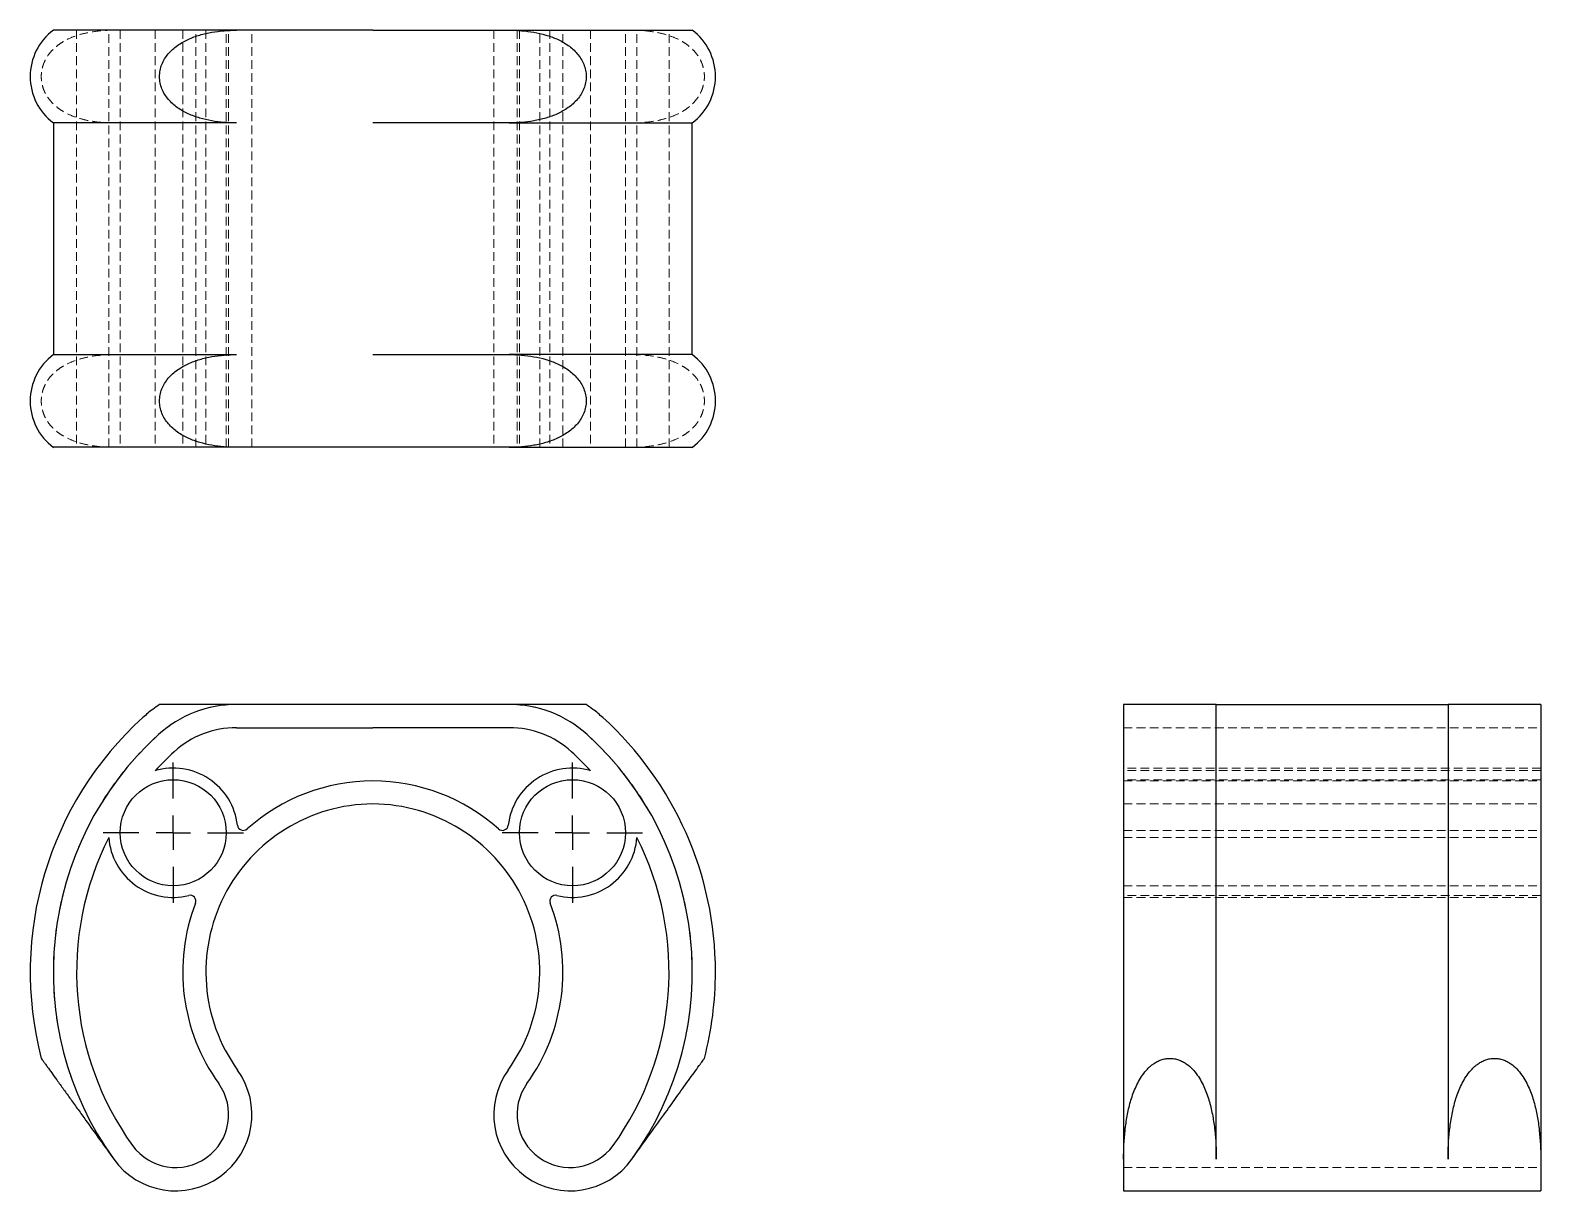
# Model space of a CAD drawing. Header units: millimetres. Extents: x 33 to 253, y 19 to 188.
import ezdxf

# ---------------------------------------------------------------- set-up
doc = ezdxf.new("R2010")
doc.units = ezdxf.units.MM
doc.linetypes.add('HIDDEN', pattern=[1.905, 1.27, -0.635])
doc.layers.add('10', color=7, linetype='Continuous')

# ---------------------------------------------------------------- blocks, each defined once
blk = doc.blocks.new('SW_CENTERMARKSYMBOL_0')
at = {"layer": '10', "color": 0}
for p, q in [((0, 5), (0, 10.24)), ((0, 0), (0, 2.5)), ((-5, 0), (-10.24, 0)), ((0, 0), (-2.5, 0)), ((0, 0), (0, -2.5)), ((0, 0), (2.5, 0)), ((5, 0), (10.24, 0)), ((0, -5), (0, -10.24))]:
    blk.add_line(p, q, dxfattribs=at)
blk = doc.blocks.new('SW_CENTERMARKSYMBOL_1')
at = {"layer": '10', "color": 0}
for p, q in [((0, 5), (0, 10.24)), ((0, 0), (0, 2.5)), ((-5, 0), (-10.24, 0)), ((0, 0), (-2.5, 0)), ((0, 0), (0, -2.5)), ((0, 0), (2.5, 0)), ((5, 0), (10.24, 0)), ((0, -5), (0, -10.24))]:
    blk.add_line(p, q, dxfattribs=at)

msp = doc.modelspace()

# ---------------------------------------------------------------- linework, layer by layer
at = {"color": 7, "linetype": 'Continuous', "lineweight": 25}
for p, q in [((51.73, 188.44), (36.38, 188.44)), ((63.09, 188.44), (51.73, 188.44)), ((83, 188.44), (63.09, 188.44)), ((83, 188.44), (102.91, 188.44)), ((102.91, 188.44), (114.27, 188.44)), ((114.27, 188.44), (129.62, 188.44)), ((36.38, 174.91), (36.38, 141.09)), ((51.73, 174.91), (36.38, 174.91)), ((63.09, 174.91), (51.73, 174.91)), ((102.91, 174.91), (83, 174.91)), ((102.91, 174.91), (114.27, 174.91)), ((129.62, 141.09), (129.62, 174.91)), ((36.38, 141.09), (51.73, 141.09)), ((51.73, 141.09), (63.09, 141.09)), ((83, 141.09), (102.91, 141.09)), ((114.27, 141.09), (102.91, 141.09)), ((129.62, 141.09), (114.27, 141.09)), ((51.73, 127.56), (36.38, 127.56)), ((63.09, 127.56), (51.73, 127.56)), ((102.91, 127.56), (63.09, 127.56)), ((102.91, 90.02), (63.09, 90.02)), ((206.09, 85.63), (206.09, 90.02)), ((206.09, 90.02), (206.09, 90.02)), ((206.09, 90.02), (239.91, 90.02)), ((239.91, 90.02), (239.91, 85.63)), ((239.91, 90.02), (239.91, 90.02)), ((253.44, 90.02), (253.44, 85.63)), ((63.09, 86.64), (83, 86.64)), ((102.91, 86.64), (83, 86.64)), ((206.09, 23.67), (206.09, 85.63)), ((253.44, 85.63), (253.44, 23.67)), ((192.56, 23.67), (192.56, 19.05)), ((253.44, 23.67), (253.44, 19.05)), ((192.56, 19.05), (253.44, 19.05))]:
    msp.add_line(p, q, dxfattribs=at)
at = {"color": 7, "linetype": 'HIDDEN', "lineweight": 18}
for p, q in [((39.76, 188.44), (39.76, 127.56)), ((44.46, 127.56), (44.46, 188.44)), ((46.12, 188.44), (46.12, 127.56)), ((51.22, 188.44), (51.22, 127.56)), ((55.25, 188.44), (55.25, 127.56)), ((57.18, 127.56), (57.18, 188.44)), ((58.64, 188.44), (58.64, 127.56)), ((61.61, 127.56), (61.61, 188.44)), ((61.96, 127.56), (61.96, 188.44)), ((63.09, 188.44), (63.25, 188.44)), ((65.35, 127.56), (65.35, 188.44)), ((100.65, 188.44), (100.65, 127.56)), ((104.04, 188.44), (104.04, 127.56)), ((104.39, 188.44), (104.39, 127.56)), ((107.36, 127.56), (107.36, 188.44)), ((108.82, 188.44), (108.82, 127.56)), ((110.75, 127.56), (110.75, 188.44)), ((114.78, 188.44), (114.78, 127.56)), ((119.88, 127.56), (119.88, 188.44)), ((121.54, 127.56), (121.54, 188.44)), ((126.24, 127.56), (126.24, 188.44)), ((83, 90.02), (102.91, 90.02)), ((192.56, 86.64), (253.44, 86.64)), ((253.44, 80.74), (192.56, 80.74)), ((253.44, 80.37), (192.56, 80.37)), ((253.44, 79.05), (192.56, 79.05)), ((192.56, 78.9), (253.44, 78.9)), ((192.56, 75.51), (253.44, 75.51)), ((192.56, 71.65), (253.44, 71.65)), ((192.56, 70.62), (253.44, 70.62)), ((192.56, 63.56), (253.44, 63.56)), ((253.44, 62.17), (192.56, 62.17)), ((192.56, 61.87), (253.44, 61.87)), ((192.56, 22.43), (253.44, 22.43))]:
    msp.add_line(p, q, dxfattribs=at)
at = {"color": 7, "linetype": 'Continuous', "lineweight": 25, "flags": 128}
for points in [[(102.91, 174.91), (91.76, 174.91), (83, 174.91)], [(114.27, 174.91), (115.97, 174.91), (117.59, 174.91), (119.12, 174.91), (120.56, 174.91), (121.9, 174.91), (123.14, 174.91), (124.29, 174.91), (125.32, 174.91), (126.25, 174.91), (127.07, 174.91), (127.78, 174.91), (128.38, 174.91), (128.86, 174.91), (129.22, 174.91), (129.47, 174.91), (129.6, 174.91), (129.62, 174.91)], [(83, 141.09), (94.15, 141.09), (102.91, 141.09)], [(102.91, 127.56), (104.46, 127.56), (106.01, 127.56), (107.52, 127.56), (109, 127.56), (110.43, 127.56), (111.79, 127.56), (113.07, 127.56), (114.27, 127.56)], [(114.27, 127.56), (115.97, 127.56), (117.59, 127.56), (119.12, 127.56), (120.56, 127.56), (121.9, 127.56), (123.14, 127.56), (124.29, 127.56), (125.32, 127.56), (126.25, 127.56), (127.07, 127.56), (127.78, 127.56), (128.38, 127.56), (128.86, 127.56), (129.22, 127.56), (129.47, 127.56), (129.6, 127.56), (129.62, 127.56)], [(192.56, 90.02), (192.56, 89.95), (192.56, 89.73), (192.56, 89.38), (192.56, 88.89), (192.56, 88.26), (192.56, 87.5), (192.56, 86.63), (192.56, 85.63)], [(206.09, 90.02), (206.09, 90.02), (206.09, 90.02)], [(239.91, 90.02), (239.91, 90.02), (239.91, 90.02)], [(192.56, 85.63), (192.56, 84.01), (192.56, 82.3), (192.56, 80.52), (192.56, 78.66), (192.56, 76.73), (192.56, 74.73), (192.56, 72.68), (192.56, 70.57), (192.56, 68.41), (192.56, 66.21), (192.56, 63.97), (192.56, 61.69), (192.56, 59.39), (192.56, 57.07), (192.56, 54.73), (192.56, 52.38), (192.56, 50.03), (192.56, 47.68), (192.56, 45.34), (192.56, 43.02), (192.56, 40.71), (192.56, 38.43), (192.56, 36.19), (192.56, 33.97), (192.56, 31.81), (192.56, 29.69), (192.56, 27.62), (192.56, 25.62), (192.56, 23.67)], [(239.91, 85.63), (239.91, 84.01), (239.91, 82.3), (239.91, 80.52), (239.91, 78.66), (239.91, 76.73), (239.91, 74.73), (239.91, 72.68), (239.91, 70.57), (239.91, 68.41), (239.91, 66.21), (239.91, 63.97), (239.91, 61.69), (239.91, 59.39), (239.91, 57.07), (239.91, 54.73), (239.91, 52.38), (239.91, 50.03), (239.91, 47.68), (239.91, 45.34), (239.91, 43.02), (239.91, 40.71), (239.91, 38.43), (239.91, 36.19), (239.91, 33.97), (239.91, 31.81), (239.91, 29.69), (239.91, 27.62), (239.91, 25.62), (239.91, 23.67)]]:
    msp.add_lwpolyline(points, dxfattribs=at)
at = {"color": 7, "linetype": 'Continuous', "lineweight": 25}
for centre in [(53.87, 71.31), (112.13, 71.31)]:
    msp.add_circle(centre, 7.74, dxfattribs=at)
for centre, radius, start, end in [((41.46, 181.68), 8.46, 126.8699, 233.1299), ((124.54, 181.68), 8.46, 306.8701, 53.1301), ((41.46, 134.32), 8.46, 126.8701, 233.1301), ((124.54, 134.32), 8.46, 306.8699, 53.1299), ((63.09, 73.11), 16.91, 90.0001, 132.2187), ((102.91, 73.11), 16.91, 47.7813, 89.9999), ((83.16, 50.99), 50.16, 132.2187, 194.5796), ((63.09, 73.11), 13.53, 90.0001, 132.2187), ((102.91, 73.11), 13.53, 47.7813, 89.9999), ((82.84, 50.99), 50.16, 0, 47.7813), ((83.16, 50.99), 46.78, 132.2187, 215.7332), ((82.84, 50.99), 46.78, 324.2668, 47.7813), ((83.16, 50.99), 43.39, 132.2187, 137.3969), ((82.84, 50.99), 43.39, 42.6031, 47.7813), ((53.87, 71.31), 9.44, 6.6413, 106.2937), ((112.13, 71.31), 9.44, 73.7063, 173.3587), ((83.16, 50.99), 27.9, 90.3241, 131.5804), ((82.84, 50.99), 27.9, 48.4196, 89.6759), ((83.16, 50.99), 24.52, 90.3688, 215.7332), ((82.84, 50.99), 24.52, 324.2668, 89.6312), ((83.16, 50.99), 43.39, 153.1136, 215.7332), ((53.87, 71.31), 9.44, 184.2168, 283.8692), ((64.08, 72.5), 0.846, 186.6413, 311.5804), ((101.92, 72.5), 0.846, 228.4196, 353.3587), ((112.13, 71.31), 9.44, 256.1308, 355.7832), ((82.84, 50.99), 43.39, 324.2668, 26.8864), ((56.33, 61.33), 0.846, 338.9301, 103.8692), ((109.67, 61.33), 0.846, 76.1308, 201.0699), ((83.16, 50.99), 27.9, 158.9301, 215.7332), ((82.84, 50.99), 27.9, 324.2668, 21.0699), ((82.84, 50.99), 50.16, 345.4203, 0), ((54.22, 30.17), 11.13, 215.7332, 35.7332), ((111.78, 30.17), 11.13, 144.2668, 324.2668), ((54.22, 30.17), 7.74, 215.7332, 35.7332), ((111.78, 30.17), 7.74, 144.2668, 324.2668)]:
    msp.add_arc(centre, radius, start, end, dxfattribs=at)
at = {"color": 7, "linetype": 'HIDDEN', "lineweight": 18}
for centre, radius, start, end in [((63.09, 73.11), 16.91, 90.0001, 132.2187), ((102.91, 73.11), 16.91, 47.7813, 89.9999), ((83.16, 50.99), 46.78, 132.2187, 215.7332), ((82.84, 50.99), 46.78, 324.2668, 47.7813)]:
    msp.add_arc(centre, radius, start, end, dxfattribs=at)
for points, knots in [([(45.19, 188.44), (44.18, 188.44), (43.17, 188.37), (41.67, 188.14), (41.17, 188.04), (40.17, 187.79), (39.67, 187.63), (38.7, 187.25), (38.21, 187.01), (37.5, 186.58), (37.27, 186.43), (36.8, 186.07), (36.58, 185.88), (36.14, 185.45), (35.93, 185.21), (35.63, 184.82), (35.53, 184.68), (35.35, 184.38), (35.26, 184.22), (35.1, 183.89), (35.02, 183.71), (34.88, 183.34), (34.82, 183.15), (34.72, 182.75), (34.68, 182.55), (34.63, 182.12), (34.61, 181.9), (34.61, 181.46), (34.63, 181.25), (34.68, 180.82), (34.72, 180.61), (34.82, 180.21), (34.88, 180.01), (35.02, 179.65), (35.09, 179.47), (35.34, 178.98), (35.53, 178.68), (35.93, 178.14), (36.14, 177.9), (36.58, 177.47), (36.81, 177.28), (37.27, 176.92), (37.5, 176.77), (38.22, 176.34), (38.7, 176.11), (39.67, 175.72), (40.17, 175.57), (41.16, 175.31), (41.67, 175.21), (43.17, 174.98), (44.18, 174.91), (45.19, 174.91)], [0, 0, 0, 0, 0.125, 0.125, 0.1875, 0.1875, 0.25, 0.25, 0.3125, 0.3125, 0.34375, 0.34375, 0.375, 0.375, 0.40625, 0.40625, 0.421875, 0.421875, 0.4375, 0.4375, 0.453125, 0.453125, 0.46875, 0.46875, 0.484375, 0.484375, 0.5, 0.5, 0.515625, 0.515625, 0.53125, 0.53125, 0.546875, 0.546875, 0.5625, 0.5625, 0.59375, 0.59375, 0.625, 0.625, 0.65625, 0.65625, 0.6875, 0.6875, 0.75, 0.75, 0.8125, 0.8125, 0.875, 0.875, 1, 1, 1, 1]), ([(120.81, 174.91), (121.82, 174.91), (122.83, 174.98), (124.33, 175.21), (124.83, 175.31), (125.83, 175.57), (126.33, 175.72), (127.3, 176.11), (127.79, 176.34), (128.5, 176.77), (128.73, 176.93), (129.2, 177.28), (129.42, 177.47), (129.86, 177.9), (130.07, 178.14), (130.37, 178.54), (130.47, 178.68), (130.65, 178.98), (130.74, 179.14), (130.9, 179.47), (130.98, 179.64), (131.12, 180.01), (131.18, 180.2), (131.28, 180.6), (131.32, 180.81), (131.37, 181.24), (131.39, 181.46), (131.39, 181.89), (131.37, 182.1), (131.32, 182.53), (131.28, 182.74), (131.18, 183.14), (131.12, 183.34), (130.98, 183.71), (130.91, 183.88), (130.66, 184.38), (130.47, 184.68), (130.07, 185.21), (129.86, 185.45), (129.42, 185.88), (129.19, 186.08), (128.73, 186.43), (128.5, 186.59), (127.78, 187.02), (127.3, 187.25), (126.33, 187.63), (125.83, 187.79), (124.84, 188.04), (124.33, 188.14), (122.83, 188.37), (121.82, 188.44), (120.81, 188.44)], [0, 0, 0, 0, 0.125, 0.125, 0.1875, 0.1875, 0.25, 0.25, 0.3125, 0.3125, 0.34375, 0.34375, 0.375, 0.375, 0.40625, 0.40625, 0.421875, 0.421875, 0.4375, 0.4375, 0.453125, 0.453125, 0.46875, 0.46875, 0.484375, 0.484375, 0.5, 0.5, 0.515625, 0.515625, 0.53125, 0.53125, 0.546875, 0.546875, 0.5625, 0.5625, 0.59375, 0.59375, 0.625, 0.625, 0.65625, 0.65625, 0.6875, 0.6875, 0.75, 0.75, 0.8125, 0.8125, 0.875, 0.875, 1, 1, 1, 1]), ([(45.19, 141.09), (44.18, 141.09), (43.17, 141.02), (41.67, 140.79), (41.17, 140.69), (40.17, 140.43), (39.67, 140.28), (38.7, 139.89), (38.21, 139.66), (37.5, 139.23), (37.27, 139.07), (36.8, 138.72), (36.58, 138.53), (36.14, 138.1), (35.93, 137.86), (35.63, 137.46), (35.53, 137.32), (35.35, 137.02), (35.26, 136.86), (35.1, 136.53), (35.02, 136.36), (34.88, 135.99), (34.82, 135.8), (34.72, 135.4), (34.68, 135.19), (34.63, 134.76), (34.61, 134.54), (34.61, 134.11), (34.63, 133.9), (34.68, 133.47), (34.72, 133.26), (34.82, 132.86), (34.88, 132.66), (35.02, 132.29), (35.09, 132.12), (35.34, 131.62), (35.53, 131.32), (35.93, 130.79), (36.14, 130.55), (36.58, 130.12), (36.81, 129.92), (37.27, 129.57), (37.5, 129.41), (38.22, 128.98), (38.7, 128.75), (39.67, 128.37), (40.17, 128.21), (41.16, 127.96), (41.67, 127.86), (43.17, 127.63), (44.18, 127.56), (45.19, 127.56)], [0, 0, 0, 0, 0.125, 0.125, 0.1875, 0.1875, 0.25, 0.25, 0.3125, 0.3125, 0.34375, 0.34375, 0.375, 0.375, 0.40625, 0.40625, 0.421875, 0.421875, 0.4375, 0.4375, 0.453125, 0.453125, 0.46875, 0.46875, 0.484375, 0.484375, 0.5, 0.5, 0.515625, 0.515625, 0.53125, 0.53125, 0.546875, 0.546875, 0.5625, 0.5625, 0.59375, 0.59375, 0.625, 0.625, 0.65625, 0.65625, 0.6875, 0.6875, 0.75, 0.75, 0.8125, 0.8125, 0.875, 0.875, 1, 1, 1, 1]), ([(120.81, 127.56), (121.82, 127.56), (122.83, 127.63), (124.33, 127.86), (124.83, 127.96), (125.83, 128.21), (126.33, 128.37), (127.3, 128.75), (127.79, 128.99), (128.5, 129.42), (128.73, 129.57), (129.2, 129.93), (129.42, 130.12), (129.86, 130.55), (130.07, 130.79), (130.37, 131.18), (130.47, 131.32), (130.65, 131.62), (130.74, 131.78), (130.9, 132.11), (130.98, 132.29), (131.12, 132.66), (131.18, 132.85), (131.28, 133.25), (131.32, 133.45), (131.37, 133.88), (131.39, 134.1), (131.39, 134.54), (131.37, 134.75), (131.32, 135.18), (131.28, 135.39), (131.18, 135.79), (131.12, 135.99), (130.98, 136.35), (130.91, 136.53), (130.66, 137.02), (130.47, 137.32), (130.07, 137.86), (129.86, 138.1), (129.42, 138.53), (129.19, 138.72), (128.73, 139.08), (128.5, 139.23), (127.78, 139.66), (127.3, 139.89), (126.33, 140.28), (125.83, 140.43), (124.84, 140.69), (124.33, 140.79), (122.83, 141.02), (121.82, 141.09), (120.81, 141.09)], [0, 0, 0, 0, 0.125, 0.125, 0.1875, 0.1875, 0.25, 0.25, 0.3125, 0.3125, 0.34375, 0.34375, 0.375, 0.375, 0.40625, 0.40625, 0.421875, 0.421875, 0.4375, 0.4375, 0.453125, 0.453125, 0.46875, 0.46875, 0.484375, 0.484375, 0.5, 0.5, 0.515625, 0.515625, 0.53125, 0.53125, 0.546875, 0.546875, 0.5625, 0.5625, 0.59375, 0.59375, 0.625, 0.625, 0.65625, 0.65625, 0.6875, 0.6875, 0.75, 0.75, 0.8125, 0.8125, 0.875, 0.875, 1, 1, 1, 1]), ([(192.56, 90.02), (192.56, 90.02), (192.58, 90.02), (192.68, 90.02), (192.75, 90.02), (192.96, 90.02), (193.1, 90.02), (193.43, 90.02), (193.63, 90.02), (194, 90.02), (194.14, 90.02), (194.44, 90.02), (194.6, 90.02), (194.95, 90.02), (195.14, 90.02), (195.54, 90.02), (195.76, 90.02), (196.46, 90.02), (196.97, 90.02), (197.81, 90.02), (198.11, 90.02), (198.7, 90.02), (199, 90.02), (199.61, 90.02), (199.91, 90.02), (200.51, 90.02), (200.8, 90.02), (201.37, 90.02), (201.64, 90.02), (202.16, 90.02), (202.41, 90.02), (203.1, 90.02), (203.5, 90.02), (204.21, 90.02), (204.51, 90.02), (204.88, 90.02), (205, 90.02), (205.2, 90.02), (205.3, 90.02), (205.55, 90.02), (205.69, 90.02), (206, 90.02), (206.09, 90.02), (206.09, 90.02)], [0, 0, 0, 0, 0.0625, 0.0625, 0.125, 0.125, 0.1875, 0.1875, 0.25, 0.25, 0.28125, 0.28125, 0.3125, 0.3125, 0.34375, 0.34375, 0.375, 0.375, 0.4375, 0.4375, 0.46875, 0.46875, 0.5, 0.5, 0.53125, 0.53125, 0.5625, 0.5625, 0.59375, 0.59375, 0.625, 0.625, 0.6875, 0.6875, 0.75, 0.75, 0.78125, 0.78125, 0.8125, 0.8125, 0.875, 0.875, 1, 1, 1, 1]), ([(239.91, 90.02), (239.91, 90.02), (239.94, 90.02), (240.03, 90.02), (240.11, 90.02), (240.32, 90.02), (240.45, 90.02), (240.78, 90.02), (240.99, 90.02), (241.36, 90.02), (241.49, 90.02), (241.79, 90.02), (241.95, 90.02), (242.3, 90.02), (242.49, 90.02), (242.9, 90.02), (243.12, 90.02), (243.81, 90.02), (244.32, 90.02), (245.17, 90.02), (245.46, 90.02), (246.05, 90.02), (246.36, 90.02), (246.97, 90.02), (247.27, 90.02), (247.86, 90.02), (248.16, 90.02), (248.72, 90.02), (248.99, 90.02), (249.51, 90.02), (249.76, 90.02), (250.45, 90.02), (250.86, 90.02), (251.57, 90.02), (251.86, 90.02), (252.23, 90.02), (252.35, 90.02), (252.56, 90.02), (252.65, 90.02), (252.91, 90.02), (253.04, 90.02), (253.35, 90.02), (253.44, 90.02), (253.44, 90.02)], [0, 0, 0, 0, 0.0625, 0.0625, 0.125, 0.125, 0.1875, 0.1875, 0.25, 0.25, 0.28125, 0.28125, 0.3125, 0.3125, 0.34375, 0.34375, 0.375, 0.375, 0.4375, 0.4375, 0.46875, 0.46875, 0.5, 0.5, 0.53125, 0.53125, 0.5625, 0.5625, 0.59375, 0.59375, 0.625, 0.625, 0.6875, 0.6875, 0.75, 0.75, 0.78125, 0.78125, 0.8125, 0.8125, 0.875, 0.875, 1, 1, 1, 1])]:
    msp.add_open_spline(points, degree=3, knots=knots, dxfattribs=at)
at = {"color": 7, "linetype": 'Continuous', "lineweight": 25}
for points, knots in [([(63.09, 174.91), (62.49, 174.91), (61.89, 174.94), (60.69, 175.03), (60.09, 175.11), (58.9, 175.32), (58.32, 175.45), (57.18, 175.78), (56.62, 175.99), (55.8, 176.36), (55.53, 176.49), (55.01, 176.79), (54.75, 176.95), (54.26, 177.3), (54.02, 177.49), (53.57, 177.9), (53.36, 178.12), (52.77, 178.81), (52.45, 179.32), (52.11, 180.17), (52.02, 180.46), (51.9, 181.05), (51.87, 181.36), (51.87, 181.97), (51.9, 182.27), (52.01, 182.86), (52.1, 183.16), (52.32, 183.72), (52.46, 183.99), (52.77, 184.51), (52.95, 184.76), (53.54, 185.45), (53.99, 185.86), (54.98, 186.57), (55.51, 186.86), (56.33, 187.23), (56.6, 187.35), (57.17, 187.56), (57.46, 187.65), (58.33, 187.91), (58.92, 188.04), (60.69, 188.35), (61.88, 188.44), (63.09, 188.44)], [0, 0, 0, 0, 0.0625, 0.0625, 0.125, 0.125, 0.1875, 0.1875, 0.25, 0.25, 0.28125, 0.28125, 0.3125, 0.3125, 0.34375, 0.34375, 0.375, 0.375, 0.4375, 0.4375, 0.46875, 0.46875, 0.5, 0.5, 0.53125, 0.53125, 0.5625, 0.5625, 0.59375, 0.59375, 0.625, 0.625, 0.6875, 0.6875, 0.75, 0.75, 0.78125, 0.78125, 0.8125, 0.8125, 0.875, 0.875, 1, 1, 1, 1]), ([(102.91, 188.44), (103.51, 188.44), (104.11, 188.42), (105.31, 188.32), (105.91, 188.24), (107.1, 188.04), (107.68, 187.9), (108.82, 187.57), (109.38, 187.37), (110.2, 187), (110.47, 186.86), (110.99, 186.56), (111.25, 186.4), (111.74, 186.05), (111.98, 185.86), (112.43, 185.46), (112.64, 185.24), (113.23, 184.54), (113.55, 184.03), (113.89, 183.19), (113.98, 182.89), (114.1, 182.3), (114.13, 182), (114.13, 181.39), (114.1, 181.09), (113.99, 180.49), (113.9, 180.2), (113.68, 179.63), (113.54, 179.36), (113.23, 178.84), (113.05, 178.59), (112.46, 177.9), (112.01, 177.5), (111.02, 176.79), (110.49, 176.49), (109.67, 176.12), (109.4, 176), (108.83, 175.8), (108.54, 175.7), (107.67, 175.45), (107.08, 175.31), (105.31, 175), (104.12, 174.91), (102.91, 174.91)], [0, 0, 0, 0, 0.0625, 0.0625, 0.125, 0.125, 0.1875, 0.1875, 0.25, 0.25, 0.28125, 0.28125, 0.3125, 0.3125, 0.34375, 0.34375, 0.375, 0.375, 0.4375, 0.4375, 0.46875, 0.46875, 0.5, 0.5, 0.53125, 0.53125, 0.5625, 0.5625, 0.59375, 0.59375, 0.625, 0.625, 0.6875, 0.6875, 0.75, 0.75, 0.78125, 0.78125, 0.8125, 0.8125, 0.875, 0.875, 1, 1, 1, 1]), ([(63.09, 127.56), (62.49, 127.56), (61.89, 127.58), (60.69, 127.68), (60.09, 127.75), (58.9, 127.96), (58.32, 128.1), (57.18, 128.43), (56.62, 128.63), (55.8, 129), (55.53, 129.14), (55.01, 129.44), (54.75, 129.6), (54.26, 129.95), (54.02, 130.14), (53.57, 130.54), (53.36, 130.76), (52.77, 131.46), (52.45, 131.97), (52.11, 132.81), (52.02, 133.11), (51.9, 133.7), (51.87, 134), (51.87, 134.61), (51.9, 134.91), (52.01, 135.51), (52.1, 135.8), (52.32, 136.37), (52.46, 136.64), (52.77, 137.16), (52.95, 137.41), (53.54, 138.1), (53.99, 138.5), (54.98, 139.21), (55.51, 139.51), (56.33, 139.88), (56.6, 140), (57.17, 140.2), (57.46, 140.3), (58.33, 140.55), (58.92, 140.69), (60.69, 141), (61.88, 141.09), (63.09, 141.09)], [0, 0, 0, 0, 0.0625, 0.0625, 0.125, 0.125, 0.1875, 0.1875, 0.25, 0.25, 0.28125, 0.28125, 0.3125, 0.3125, 0.34375, 0.34375, 0.375, 0.375, 0.4375, 0.4375, 0.46875, 0.46875, 0.5, 0.5, 0.53125, 0.53125, 0.5625, 0.5625, 0.59375, 0.59375, 0.625, 0.625, 0.6875, 0.6875, 0.75, 0.75, 0.78125, 0.78125, 0.8125, 0.8125, 0.875, 0.875, 1, 1, 1, 1]), ([(102.91, 141.09), (103.51, 141.09), (104.11, 141.06), (105.31, 140.97), (105.91, 140.89), (107.1, 140.68), (107.68, 140.55), (108.82, 140.22), (109.38, 140.01), (110.2, 139.64), (110.47, 139.51), (110.99, 139.21), (111.25, 139.04), (111.74, 138.69), (111.98, 138.51), (112.43, 138.1), (112.64, 137.88), (113.23, 137.19), (113.55, 136.68), (113.89, 135.83), (113.98, 135.54), (114.1, 134.95), (114.13, 134.64), (114.13, 134.03), (114.1, 133.73), (113.99, 133.14), (113.9, 132.84), (113.68, 132.28), (113.54, 132.01), (113.23, 131.49), (113.05, 131.24), (112.46, 130.55), (112.01, 130.14), (111.02, 129.43), (110.49, 129.14), (109.67, 128.77), (109.4, 128.65), (108.83, 128.44), (108.54, 128.35), (107.67, 128.09), (107.08, 127.96), (105.31, 127.65), (104.12, 127.56), (102.91, 127.56)], [0, 0, 0, 0, 0.0625, 0.0625, 0.125, 0.125, 0.1875, 0.1875, 0.25, 0.25, 0.28125, 0.28125, 0.3125, 0.3125, 0.34375, 0.34375, 0.375, 0.375, 0.4375, 0.4375, 0.46875, 0.46875, 0.5, 0.5, 0.53125, 0.53125, 0.5625, 0.5625, 0.59375, 0.59375, 0.625, 0.625, 0.6875, 0.6875, 0.75, 0.75, 0.78125, 0.78125, 0.8125, 0.8125, 0.875, 0.875, 1, 1, 1, 1]), ([(51.89, 90.01), (51.54, 89.78), (50.69, 89.22), (49.92, 88.54), (49.45, 88.14)], [0, 0, 0, 0, 0.400861, 1, 1, 1, 1]), ([(63.09, 90.02), (62.53, 90.02), (61.41, 90.02), (59.48, 90.02), (57.71, 90.02), (56.15, 90.02), (55.07, 90.02), (54.12, 90.02), (53.32, 90.02), (52.64, 90.02), (52.18, 90.02), (51.94, 90.02), (51.85, 90.02), (51.88, 90.02), (51.88, 90.02)], [0, 0, 0, 0, 0.115767, 0.232244, 0.402753, 0.490993, 0.579158, 0.653871, 0.730008, 0.804857, 0.882464, 0.937412, 0.993922, 1, 1, 1, 1]), ([(114.12, 90.02), (114.11, 90.02), (114.1, 90.02), (113.9, 90.02), (113.59, 90.02), (113.12, 90.02), (112.45, 90.02), (111.45, 90.02), (110.17, 90.02), (108.7, 90.02), (107.24, 90.02), (105.34, 90.02), (103.89, 90.02), (102.91, 90.02)], [0, 0, 0, 0, 0.0488991, 0.1055046, 0.1602501, 0.2162664, 0.293167, 0.3722725, 0.4846613, 0.6000995, 0.6987946, 0.7975347, 1, 1, 1, 1]), ([(116.55, 88.14), (116.08, 88.54), (115.31, 89.22), (114.46, 89.78), (114.11, 90.01)], [0, 0, 0, 0, 0.599106, 1, 1, 1, 1]), ([(206.09, 90.02), (206.09, 90.02), (206.06, 90.02), (205.97, 90.02), (205.89, 90.02), (205.68, 90.02), (205.55, 90.02), (205.22, 90.02), (205.01, 90.02), (204.64, 90.02), (204.51, 90.02), (204.21, 90.02), (204.04, 90.02), (203.69, 90.02), (203.51, 90.02), (203.1, 90.02), (202.88, 90.02), (202.19, 90.02), (201.68, 90.02), (200.83, 90.02), (200.54, 90.02), (199.95, 90.02), (199.64, 90.02), (199.03, 90.02), (198.73, 90.02), (198.14, 90.02), (197.84, 90.02), (197.28, 90.02), (197.01, 90.02), (196.49, 90.02), (196.24, 90.02), (195.55, 90.02), (195.14, 90.02), (194.43, 90.02), (194.14, 90.02), (193.77, 90.02), (193.65, 90.02), (193.44, 90.02), (193.35, 90.02), (193.09, 90.02), (192.96, 90.02), (192.65, 90.02), (192.56, 90.02), (192.56, 90.02)], [0, 0, 0, 0, 0.0625, 0.0625, 0.125, 0.125, 0.1875, 0.1875, 0.25, 0.25, 0.28125, 0.28125, 0.3125, 0.3125, 0.34375, 0.34375, 0.375, 0.375, 0.4375, 0.4375, 0.46875, 0.46875, 0.5, 0.5, 0.53125, 0.53125, 0.5625, 0.5625, 0.59375, 0.59375, 0.625, 0.625, 0.6875, 0.6875, 0.75, 0.75, 0.78125, 0.78125, 0.8125, 0.8125, 0.875, 0.875, 1, 1, 1, 1]), ([(253.44, 90.02), (253.44, 90.02), (253.42, 90.02), (253.32, 90.02), (253.24, 90.02), (253.04, 90.02), (252.9, 90.02), (252.57, 90.02), (252.37, 90.02), (252, 90.02), (251.86, 90.02), (251.56, 90.02), (251.4, 90.02), (251.05, 90.02), (250.86, 90.02), (250.46, 90.02), (250.24, 90.02), (249.54, 90.02), (249.03, 90.02), (248.19, 90.02), (247.89, 90.02), (247.3, 90.02), (247, 90.02), (246.39, 90.02), (246.09, 90.02), (245.49, 90.02), (245.2, 90.02), (244.63, 90.02), (244.36, 90.02), (243.84, 90.02), (243.59, 90.02), (242.9, 90.02), (242.5, 90.02), (241.79, 90.02), (241.49, 90.02), (241.12, 90.02), (241, 90.02), (240.8, 90.02), (240.7, 90.02), (240.45, 90.02), (240.31, 90.02), (240, 90.02), (239.91, 90.02), (239.91, 90.02)], [0, 0, 0, 0, 0.0625, 0.0625, 0.125, 0.125, 0.1875, 0.1875, 0.25, 0.25, 0.28125, 0.28125, 0.3125, 0.3125, 0.34375, 0.34375, 0.375, 0.375, 0.4375, 0.4375, 0.46875, 0.46875, 0.5, 0.5, 0.53125, 0.53125, 0.5625, 0.5625, 0.59375, 0.59375, 0.625, 0.625, 0.6875, 0.6875, 0.75, 0.75, 0.78125, 0.78125, 0.8125, 0.8125, 0.875, 0.875, 1, 1, 1, 1]), ([(34.62, 38.37), (34.62, 38.37), (34.61, 38.38), (34.67, 38.3), (34.84, 38.05), (35.15, 37.63), (35.56, 37.06), (36.14, 36.26), (36.94, 35.14), (37.87, 33.85), (38.92, 32.39), (39.99, 30.89), (41.4, 28.94), (43.13, 26.53), (44.5, 24.63), (45.19, 23.67)], [0, 0, 0, 0, 0.0044447, 0.0340226, 0.0840561, 0.1230279, 0.1630749, 0.2303884, 0.299369, 0.3884917, 0.4777065, 0.5692867, 0.6608906, 0.8300684, 1, 1, 1, 1]), ([(120.81, 23.67), (121.59, 24.75), (123.15, 26.92), (125.31, 29.93), (127, 32.27), (128.19, 33.93), (129.06, 35.14), (129.9, 36.3), (130.6, 37.28), (131.05, 37.9), (131.27, 38.21), (131.37, 38.35), (131.38, 38.36), (131.38, 38.37)], [0, 0, 0, 0, 0.192635, 0.386299, 0.539258, 0.617028, 0.694742, 0.77129, 0.84982, 0.912489, 0.943701, 0.975964, 1, 1, 1, 1]), ([(192.56, 23.67), (192.56, 25.08), (192.63, 26.48), (192.86, 28.57), (192.96, 29.26), (193.21, 30.65), (193.37, 31.34), (193.75, 32.7), (193.99, 33.37), (194.42, 34.36), (194.57, 34.68), (194.93, 35.33), (195.12, 35.64), (195.55, 36.25), (195.79, 36.54), (196.18, 36.96), (196.32, 37.09), (196.62, 37.35), (196.78, 37.47), (197.11, 37.7), (197.29, 37.81), (197.66, 38), (197.85, 38.09), (198.25, 38.22), (198.45, 38.28), (198.88, 38.35), (199.1, 38.37), (199.54, 38.37), (199.75, 38.35), (200.18, 38.28), (200.39, 38.23), (200.79, 38.09), (200.99, 38), (201.35, 37.81), (201.53, 37.71), (202.02, 37.36), (202.32, 37.1), (202.86, 36.55), (203.1, 36.25), (203.53, 35.64), (203.72, 35.32), (204.08, 34.68), (204.23, 34.35), (204.66, 33.37), (204.89, 32.7), (205.28, 31.34), (205.43, 30.65), (205.69, 29.27), (205.79, 28.57), (206.02, 26.48), (206.09, 25.08), (206.09, 23.67)], [0, 0, 0, 0, 0.125, 0.125, 0.1875, 0.1875, 0.25, 0.25, 0.3125, 0.3125, 0.34375, 0.34375, 0.375, 0.375, 0.40625, 0.40625, 0.421875, 0.421875, 0.4375, 0.4375, 0.453125, 0.453125, 0.46875, 0.46875, 0.484375, 0.484375, 0.5, 0.5, 0.515625, 0.515625, 0.53125, 0.53125, 0.546875, 0.546875, 0.5625, 0.5625, 0.59375, 0.59375, 0.625, 0.625, 0.65625, 0.65625, 0.6875, 0.6875, 0.75, 0.75, 0.8125, 0.8125, 0.875, 0.875, 1, 1, 1, 1]), ([(239.91, 23.67), (239.91, 25.08), (239.98, 26.48), (240.21, 28.57), (240.31, 29.26), (240.57, 30.65), (240.72, 31.34), (241.11, 32.7), (241.34, 33.37), (241.77, 34.36), (241.93, 34.68), (242.28, 35.33), (242.47, 35.64), (242.9, 36.25), (243.14, 36.54), (243.54, 36.96), (243.68, 37.09), (243.98, 37.35), (244.14, 37.47), (244.47, 37.7), (244.64, 37.81), (245.01, 38), (245.2, 38.09), (245.6, 38.22), (245.81, 38.28), (246.24, 38.35), (246.46, 38.37), (246.89, 38.37), (247.1, 38.35), (247.53, 38.28), (247.74, 38.23), (248.14, 38.09), (248.34, 38), (248.71, 37.81), (248.88, 37.71), (249.38, 37.36), (249.68, 37.1), (250.21, 36.55), (250.45, 36.25), (250.88, 35.64), (251.08, 35.32), (251.43, 34.68), (251.59, 34.35), (252.02, 33.37), (252.25, 32.7), (252.63, 31.34), (252.79, 30.65), (253.04, 29.27), (253.14, 28.57), (253.37, 26.48), (253.44, 25.08), (253.44, 23.67)], [0, 0, 0, 0, 0.125, 0.125, 0.1875, 0.1875, 0.25, 0.25, 0.3125, 0.3125, 0.34375, 0.34375, 0.375, 0.375, 0.40625, 0.40625, 0.421875, 0.421875, 0.4375, 0.4375, 0.453125, 0.453125, 0.46875, 0.46875, 0.484375, 0.484375, 0.5, 0.5, 0.515625, 0.515625, 0.53125, 0.53125, 0.546875, 0.546875, 0.5625, 0.5625, 0.59375, 0.59375, 0.625, 0.625, 0.65625, 0.65625, 0.6875, 0.6875, 0.75, 0.75, 0.8125, 0.8125, 0.875, 0.875, 1, 1, 1, 1])]:
    msp.add_open_spline(points, degree=3, knots=knots, dxfattribs=at)

# ---------------------------------------------------------------- block references
at = {"layer": '10'}
for name, p in [('SW_CENTERMARKSYMBOL_0', (53.87, 71.31)), ('SW_CENTERMARKSYMBOL_1', (112.13, 71.31))]:
    msp.add_blockref(name, p, dxfattribs=at)

doc.saveas('drawing.dxf')
